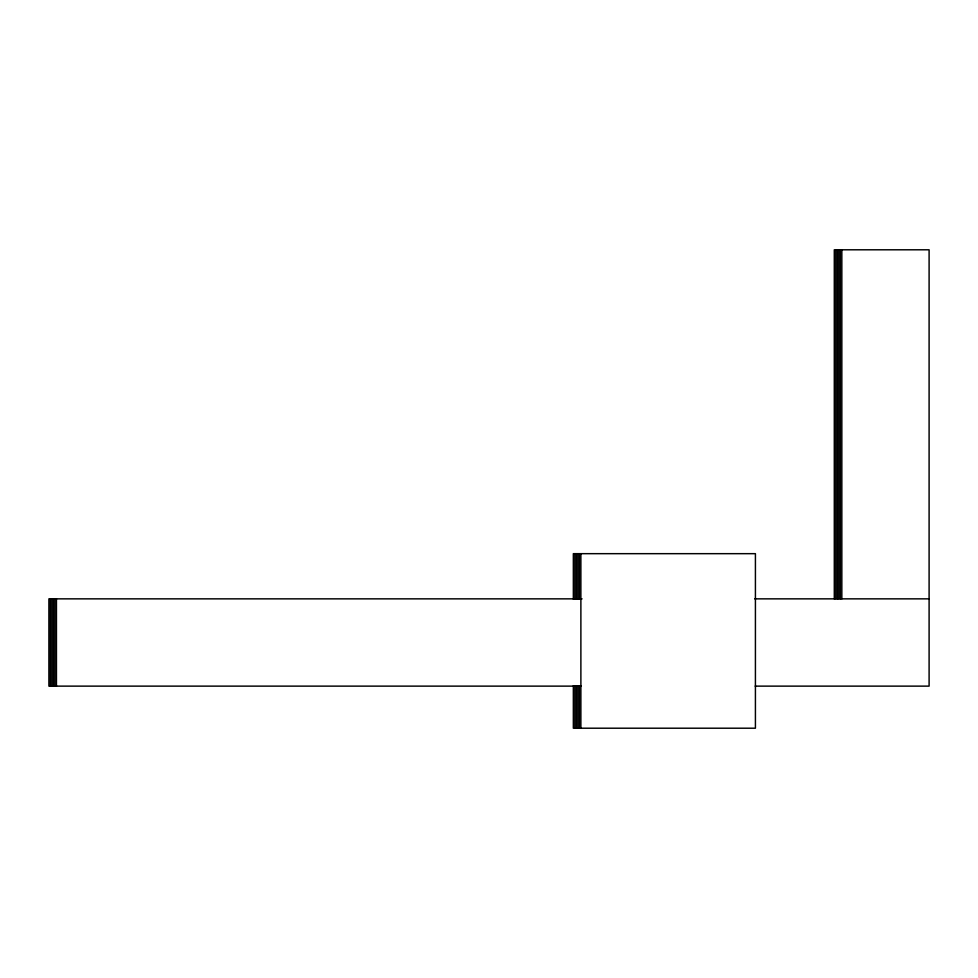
<?xml version="1.0" encoding="UTF-8"?>
<svg xmlns="http://www.w3.org/2000/svg" width="978" height="978" viewBox="0 0 978 978"><rect width="100%" height="100%" fill="white"/><g stroke="black" fill="none" stroke-linecap="round" stroke-linejoin="round"><path stroke-width="1.47" d="M582.069 598.854L48.9 598.854L48.9 686.128L581.262 686.128M754.735 598.854L929.1 598.854M755.175 686.128L929.1 686.128L929.1 249.793L834.295 249.793L834.295 598.854M841.838 249.793L841.838 598.854M840.322 249.793L840.322 598.854M838.818 249.793L838.818 598.854M837.315 249.793L837.315 598.854M835.799 249.793L835.799 598.854M580.883 553.67L580.883 728.207M579.379 553.67L579.379 599.208M579.379 685.712L579.379 728.207M577.876 553.67L577.876 599.208M577.876 685.712L577.876 728.207M576.36 553.67L576.36 599.208M576.36 685.712L576.36 728.207M574.856 553.67L574.856 599.208M574.856 685.712L574.856 728.207M573.34 599.208L573.34 553.67L755.419 553.67L755.419 728.207L573.34 728.207L573.34 685.712M56.443 598.854L56.443 686.128M54.927 598.854L54.927 686.128M53.423 598.854L53.423 686.128M51.92 598.854L51.92 686.128M50.404 598.854L50.404 686.128"/></g></svg>
